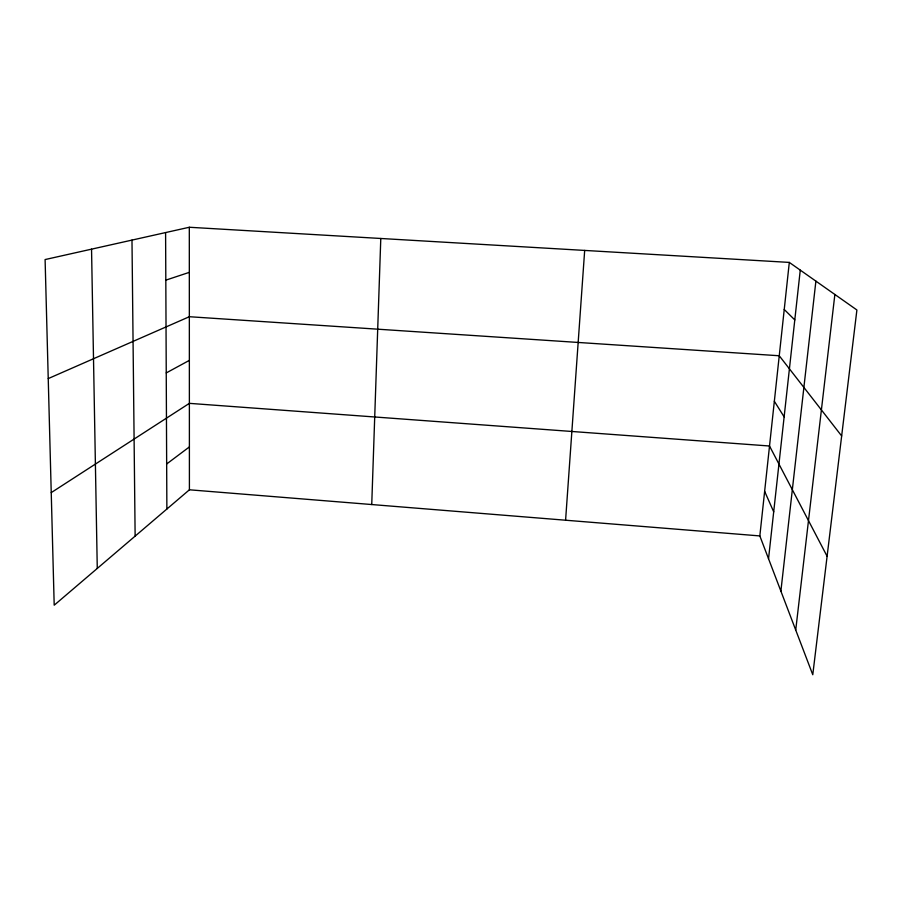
<?xml version="1.0" encoding="UTF-8"?>
<svg xmlns="http://www.w3.org/2000/svg" width="902" height="902" viewBox="0 0 902 902"><rect width="100%" height="100%" fill="white"/><g stroke="black" fill="none" stroke-linecap="round" stroke-linejoin="round"><path stroke-width="1.35" d="M371.737 504.534L380.791 238.478M565.588 520.217L584.676 250.429M759.834 535.923L789.306 262.414L189.307 227.259L45.1 259.562L54.199 605.197L189.409 489.797L759.834 535.923L812.77 674.741L856.9 309.984L789.306 262.414M768.538 558.755L800.266 270.126M780.884 591.114L815.893 281.12M795.722 630.047L834.869 294.48M166.656 463.989L189.386 446.918M51.234 492.616L189.375 403.352L769.519 446.005L827.1 556.275M166.239 372.932L189.364 360.372M48.234 378.592L189.341 316.715L779.249 355.76L841.656 435.948M165.81 280.15L189.33 272.348M784.233 309.476L794.786 319.917M774.344 401.255L784.131 416.859M764.637 491.342L773.702 511.829M91.542 249.155L97.269 568.44M131.985 240.101L135.131 536.115M165.596 232.569L166.87 509.032M189.307 227.259L189.409 489.797"/></g></svg>
